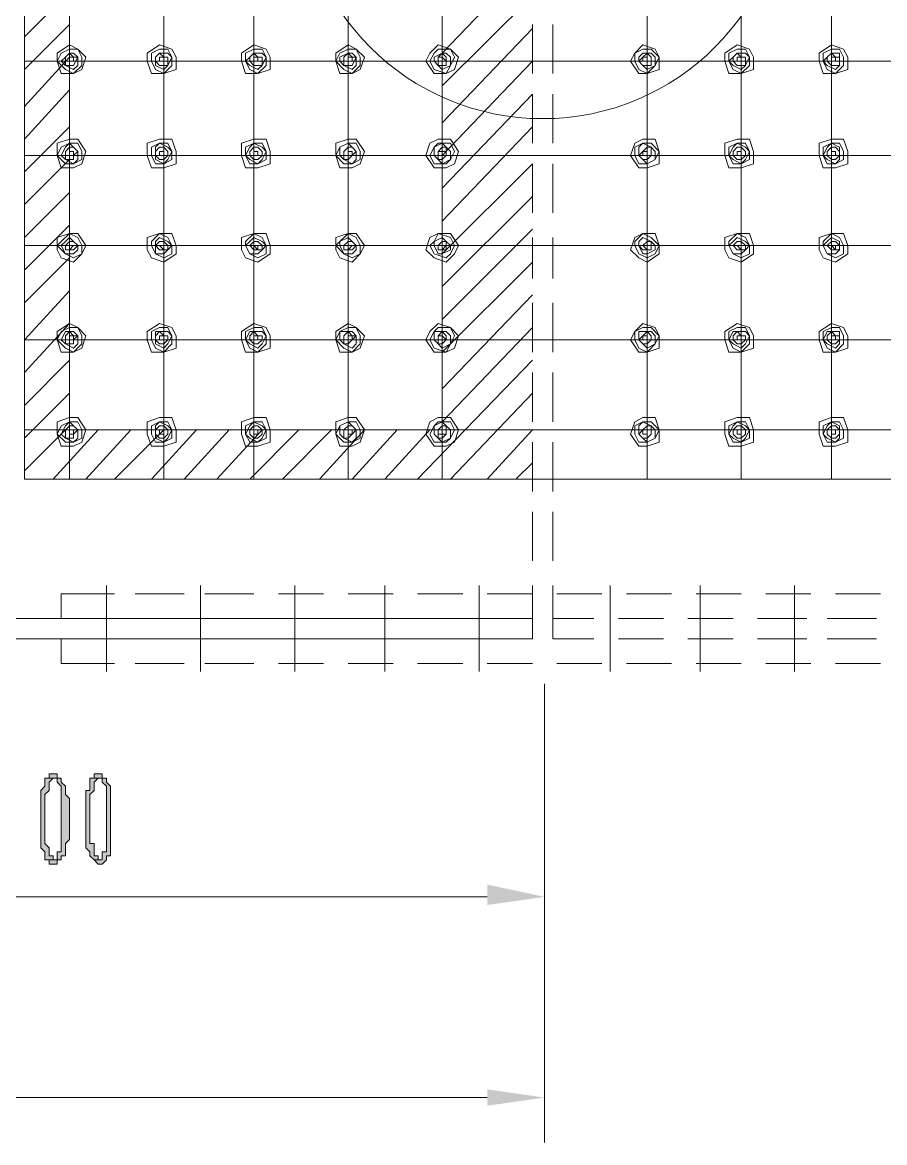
# Model space of a CAD drawing. Header units: millimetres. Extents: x 6 to 291, y 4 to 206.
# Drawn here: x 250.72 to 259.63, y 28.28 to 39.86 of the extents above; entities that cross this region are included whole.
import ezdxf

# ---------------------------------------------------------------- set-up
doc = ezdxf.new("R2010")
doc.units = ezdxf.units.MM
doc.layers.add('C00-00-00', color=7, linetype='Continuous')

msp = doc.modelspace()

# ---------------------------------------------------------------- hatches: boundary and pattern name
at = {"layer": 'C00-00-00'}
h = msp.add_hatch(color=256, dxfattribs=at)
h.dxf.hatch_style = 2
h.paths.add_polyline_path([(251.036663, 32.088674), (250.99433, 32.088674), (250.99433, 32.046341), (251.036663, 32.046341), (251.078997, 32.046341), (251.078997, 32.004008), (251.12133, 31.961674), (251.12133, 31.877008), (251.12133, 31.623008), (251.12133, 31.369008), (251.12133, 31.284341), (251.078997, 31.284341), (251.078997, 31.242008), (251.078997, 31.199674), (251.036663, 31.199674), (250.951997, 31.199674), (250.99433, 31.199674), (250.99433, 31.157341), (251.078997, 31.157341), (251.078997, 31.199674), (251.12133, 31.199674), (251.12133, 31.242008), (251.163663, 31.242008), (251.163663, 31.284341), (251.163663, 31.326674), (251.163663, 31.369008), (251.205997, 31.411341), (251.205997, 31.834674), (251.163663, 31.877008), (251.163663, 31.919341), (251.163663, 31.961674), (251.12133, 32.004008), (251.12133, 32.046341), (251.078997, 32.046341), (251.078997, 32.088674)])
h = msp.add_hatch(color=256, dxfattribs=at)
h.dxf.hatch_style = 2
h.paths.add_polyline_path([(251.502333, 32.088674), (251.459999, 32.088674), (251.459999, 32.046341), (251.502333, 32.046341), (251.544666, 32.046341), (251.544666, 32.004008), (251.586999, 31.961674), (251.586999, 31.919341), (251.586999, 31.877008), (251.586999, 31.623008), (251.586999, 31.369008), (251.586999, 31.284341), (251.544666, 31.284341), (251.544666, 31.242008), (251.544666, 31.199674), (251.502333, 31.199674), (251.459999, 31.199674), (251.502333, 31.157341), (251.544666, 31.157341), (251.586999, 31.199674), (251.586999, 31.242008), (251.629333, 31.242008), (251.629333, 31.284341), (251.629333, 31.326674), (251.629333, 31.369008), (251.629333, 31.411341), (251.629333, 31.834674), (251.629333, 31.877008), (251.629333, 31.919341), (251.629333, 31.961674), (251.586999, 32.004008), (251.586999, 32.046341), (251.544666, 32.046341), (251.544666, 32.088674)])
h = msp.add_hatch(color=256, dxfattribs=at)
h.dxf.hatch_style = 2
h.paths.add_polyline_path([(250.994337, 32.046332), (250.952004, 32.046332), (250.952004, 32.003999), (250.952004, 31.961665), (250.909671, 31.919332), (250.909671, 31.876999), (250.909671, 31.834665), (250.909671, 31.411332), (250.909671, 31.368999), (250.909671, 31.326665), (250.952004, 31.284332), (250.952004, 31.241999), (250.952004, 31.199665), (251.036671, 31.199665), (251.036671, 31.241999), (250.994337, 31.241999), (250.994337, 31.284332), (250.994337, 31.326665), (250.952004, 31.368999), (250.952004, 31.876999), (250.994337, 31.919332), (250.994337, 31.961665), (250.994337, 32.003999), (251.036671, 32.046332)])
h = msp.add_hatch(color=256, dxfattribs=at)
h.dxf.hatch_style = 2
h.paths.add_polyline_path([(251.460006, 32.046332), (251.417673, 32.046332), (251.417673, 32.003999), (251.417673, 31.961665), (251.417673, 31.919332), (251.37534, 31.919332), (251.37534, 31.834665), (251.37534, 31.411332), (251.37534, 31.368999), (251.37534, 31.326665), (251.417673, 31.284332), (251.417673, 31.241999), (251.460006, 31.199665), (251.50234, 31.199665), (251.50234, 31.241999), (251.460006, 31.241999), (251.460006, 31.284332), (251.460006, 31.368999), (251.417673, 31.368999), (251.417673, 31.876999), (251.460006, 31.919332), (251.460006, 31.961665), (251.460006, 32.003999), (251.50234, 32.046332)])
h = msp.add_hatch(color=256, dxfattribs=at)
h.dxf.hatch_style = 2
h.paths.add_polyline_path([(255.524003, 30.945672), (255.524003, 30.734009), (256.116667, 30.818661)])
h = msp.add_hatch(color=256, dxfattribs=at)
h.dxf.hatch_style = 2
h.paths.add_polyline_path([(255.524003, 28.829006), (255.524003, 28.659669), (256.116667, 28.744337)])

# ---------------------------------------------------------------- linework, layer by layer
at = {"layer": 'C00-00-00', "lineweight": 5}
for points in [[(250.740331, 35.136663), (250.740331, 47.625)], [(255.058333, 39.539334), (255.989672, 40.512999)], [(250.740331, 39.708671), (251.206001, 40.17434)], [(255.058333, 39.200675), (255.989672, 40.131998)], [(250.740331, 39.369997), (251.206001, 39.835666)], [(255.989672, 39.32767), (255.989672, 39.835666)], [(256.201335, 39.32767), (256.201335, 39.835666)], [(251.206001, 39.750997), (251.206001, 39.200675)], [(252.179665, 39.750997), (252.179665, 39.200675)], [(253.111004, 39.750997), (253.111004, 39.200675)], [(254.084669, 39.750997), (254.084669, 39.200675)], [(255.058333, 38.819675), (255.989672, 39.79334)], [(255.058333, 39.750997), (255.058333, 39.200675)], [(257.175, 39.750997), (257.175, 39.200675)], [(258.148665, 39.750997), (258.148665, 39.200675)], [(259.080003, 39.750997), (259.080003, 39.200675)], [(250.740331, 38.988996), (251.206001, 39.497008)], [(250.951995, 39.454665), (251.502333, 39.454665)], [(251.883333, 39.454665), (252.433671, 39.454665)], [(252.856998, 39.454665), (253.407336, 39.454665)], [(253.830663, 39.454665), (254.381001, 39.454665)], [(254.762001, 39.454665), (255.354665, 39.454665)], [(255.058333, 38.481001), (255.989672, 39.454665)], [(256.878668, 39.454665), (257.429006, 39.454665)], [(257.852333, 39.454665), (258.402671, 39.454665)], [(258.825997, 39.454665), (259.376335, 39.454665)], [(250.740331, 38.650338), (251.206001, 39.158333)], [(255.058333, 38.142342), (255.989672, 39.116007)], [(255.989672, 38.607995), (255.989672, 39.116007)], [(256.201335, 38.607995), (256.201335, 39.116007)], [(250.740331, 38.311663), (251.206001, 38.777333)], [(251.206001, 38.777333), (251.206001, 38.226995)], [(252.179665, 38.777333), (252.179665, 38.226995)], [(253.111004, 38.777333), (253.111004, 38.226995)], [(254.084669, 38.777333), (254.084669, 38.226995)], [(255.058333, 38.777333), (255.058333, 38.226995)], [(255.058333, 37.803668), (255.989672, 38.777333)], [(257.175, 38.777333), (257.175, 38.226995)], [(258.148665, 38.777333), (258.148665, 38.226995)], [(259.080003, 38.777333), (259.080003, 38.226995)], [(250.951995, 38.481001), (251.502333, 38.481001)], [(251.883333, 38.481001), (252.433671, 38.481001)], [(252.856998, 38.481001), (253.407336, 38.481001)], [(253.830663, 38.481001), (254.381001, 38.481001)], [(254.762001, 38.481001), (255.354665, 38.481001)], [(256.878668, 38.481001), (257.429006, 38.481001)], [(257.852333, 38.481001), (258.402671, 38.481001)], [(258.825997, 38.481001), (259.376335, 38.481001)], [(250.740331, 37.973005), (251.206001, 38.438674)], [(255.058333, 37.46501), (255.989672, 38.396332)], [(255.989672, 37.888336), (255.989672, 38.396332)], [(256.201335, 37.888336), (256.201335, 38.396332)], [(250.740331, 37.634331), (251.206001, 38.1)], [(255.058333, 37.126335), (255.989672, 38.057674)], [(250.740331, 37.295672), (251.206001, 37.761342)], [(251.206001, 37.803668), (251.206001, 37.295672)], [(252.179665, 37.803668), (252.179665, 37.295672)], [(253.111004, 37.803668), (253.111004, 37.295672)], [(254.084669, 37.803668), (254.084669, 37.295672)], [(255.058333, 37.803668), (255.058333, 37.295672)], [(257.175, 37.803668), (257.175, 37.295672)], [(258.148665, 37.803668), (258.148665, 37.295672)], [(259.080003, 37.803668), (259.080003, 37.295672)], [(255.058333, 36.787677), (255.989672, 37.718999)], [(255.989672, 37.211004), (255.989672, 37.634331)], [(256.201335, 37.211004), (256.201335, 37.634331)], [(250.951995, 37.549662), (251.502333, 37.549662)], [(251.883333, 37.549662), (252.433671, 37.549662)], [(252.856998, 37.549662), (253.407336, 37.549662)], [(253.830663, 37.549662), (254.381001, 37.549662)], [(254.762001, 37.549662), (255.354665, 37.549662)], [(256.878668, 37.549662), (257.429006, 37.549662)], [(257.852333, 37.549662), (258.402671, 37.549662)], [(258.825997, 37.549662), (259.376335, 37.549662)], [(250.740331, 36.956998), (251.206001, 37.422667)], [(255.058333, 36.449002), (255.989672, 37.380341)], [(250.740331, 36.575997), (251.206001, 37.084009)], [(255.058333, 36.068002), (255.989672, 37.041666)], [(255.989672, 36.449002), (255.989672, 36.956998)], [(256.201335, 36.449002), (256.201335, 36.956998)], [(251.206001, 36.872329), (251.206001, 36.322008)], [(252.179665, 36.872329), (252.179665, 36.322008)], [(253.111004, 36.872329), (253.111004, 36.322008)], [(254.084669, 36.872329), (254.084669, 36.322008)], [(255.058333, 36.872329), (255.058333, 36.322008)], [(257.175, 36.872329), (257.175, 36.322008)], [(258.148665, 36.872329), (258.148665, 36.322008)], [(259.080003, 36.872329), (259.080003, 36.322008)], [(250.740331, 36.237339), (251.206001, 36.745334)], [(255.058333, 35.729343), (255.989672, 36.703008)], [(250.951995, 36.575997), (251.502333, 36.575997)], [(251.883333, 36.575997), (252.433671, 36.575997)], [(252.856998, 36.575997), (253.407336, 36.575997)], [(253.830663, 36.575997), (254.381001, 36.575997)], [(254.762001, 36.575997), (255.354665, 36.575997)], [(256.878668, 36.575997), (257.429006, 36.575997)], [(257.852333, 36.575997), (258.402671, 36.575997)], [(258.825997, 36.575997), (259.376335, 36.575997)], [(250.740331, 35.898665), (251.206001, 36.364334)], [(254.804328, 35.136663), (255.989672, 36.364334)], [(255.989672, 35.729343), (255.989672, 36.237339)], [(256.201335, 35.729343), (256.201335, 36.237339)], [(250.740331, 35.560006), (251.206001, 36.025675)], [(255.143002, 35.136663), (255.989672, 36.025675)], [(251.206001, 35.898665), (251.206001, 35.348343)], [(252.179665, 35.898665), (252.179665, 35.348343)], [(253.111004, 35.898665), (253.111004, 35.348343)], [(254.084669, 35.898665), (254.084669, 35.348343)], [(255.058333, 35.898665), (255.058333, 35.348343)], [(257.175, 35.898665), (257.175, 35.348343)], [(258.148665, 35.898665), (258.148665, 35.348343)], [(259.080003, 35.898665), (259.080003, 35.348343)], [(250.740331, 35.221332), (251.206001, 35.687001)], [(250.951995, 35.644675), (251.502333, 35.644675)], [(251.036663, 35.136663), (251.502333, 35.644675)], [(251.375338, 35.136663), (251.841007, 35.644675)], [(251.67167, 35.136663), (252.179665, 35.644675)], [(251.883333, 35.644675), (252.433671, 35.644675)], [(252.052671, 35.136663), (252.51834, 35.644675)], [(252.391329, 35.136663), (252.856998, 35.644675)], [(252.730003, 35.136663), (253.195672, 35.644675)], [(252.856998, 35.644675), (253.407336, 35.644675)], [(253.068661, 35.136663), (253.576673, 35.644675)], [(253.407336, 35.136663), (253.915331, 35.644675)], [(253.788337, 35.136663), (254.254006, 35.644675)], [(253.830663, 35.644675), (254.381001, 35.644675)], [(254.126995, 35.136663), (254.592664, 35.644675)], [(254.465669, 35.136663), (254.931339, 35.644675)], [(254.762001, 35.644675), (255.354665, 35.644675)], [(255.524003, 35.136663), (255.989672, 35.644675)], [(256.878668, 35.644675), (257.429006, 35.644675)], [(257.852333, 35.644675), (258.402671, 35.644675)], [(258.825997, 35.644675), (259.376335, 35.644675)], [(255.989672, 35.009669), (255.989672, 35.517664)], [(256.201335, 35.009669), (256.201335, 35.517664)], [(255.820335, 35.136663), (255.989672, 35.306001)], [(250.740331, 35.136663), (261.493002, 35.136663)], [(255.989672, 34.29001), (255.989672, 34.798005)], [(256.201335, 34.29001), (256.201335, 34.798005)], [(251.121332, 33.951335), (251.67167, 33.951335)], [(251.121332, 33.697329), (251.121332, 33.951335)], [(251.587001, 33.147008), (251.587001, 34.036004)], [(251.883333, 33.951335), (252.391329, 33.951335)], [(252.560666, 33.147008), (252.560666, 34.036004)], [(252.602992, 33.951335), (253.111004, 33.951335)], [(253.364994, 33.951335), (253.830663, 33.951335)], [(253.534331, 33.147008), (253.534331, 34.036004)], [(254.084669, 33.951335), (254.550338, 33.951335)], [(254.465669, 33.147008), (254.465669, 34.036004)], [(254.804328, 33.951335), (255.269997, 33.951335)], [(255.439334, 33.147008), (255.439334, 34.036004)], [(255.524003, 33.951335), (255.989672, 33.951335)], [(255.989672, 33.485666), (255.989672, 34.036004)], [(256.201335, 33.485666), (256.201335, 34.036004)], [(256.243661, 33.951335), (256.709331, 33.951335)], [(256.793999, 33.147008), (256.793999, 34.036004)], [(256.963337, 33.951335), (257.429006, 33.951335)], [(257.682996, 33.951335), (258.148665, 33.951335)], [(257.725338, 33.147008), (257.725338, 34.036004)], [(258.402671, 33.951335), (258.86834, 33.951335)], [(258.699003, 33.147008), (258.699003, 34.036004)], [(259.122329, 33.951335), (259.587999, 33.951335)], [(111.97167, 33.697329), (255.989672, 33.697329)], [(256.201335, 33.697329), (256.624662, 33.697329)], [(256.878668, 33.697329), (257.344337, 33.697329)], [(257.598327, 33.697329), (258.063996, 33.697329)], [(258.318002, 33.697329), (258.825997, 33.697329)], [(259.037661, 33.697329), (259.545672, 33.697329)], [(111.97167, 33.485666), (255.989672, 33.485666)], [(251.121332, 33.231676), (251.121332, 33.485666)], [(256.201335, 33.485666), (256.624662, 33.485666)], [(256.878668, 33.485666), (257.344337, 33.485666)], [(257.598327, 33.485666), (258.063996, 33.485666)], [(258.318002, 33.485666), (258.825997, 33.485666)], [(259.037661, 33.485666), (259.545672, 33.485666)], [(251.67167, 33.231676), (251.121332, 33.231676)], [(252.391329, 33.231676), (251.883333, 33.231676)], [(253.111004, 33.231676), (252.602992, 33.231676)], [(253.830663, 33.231676), (253.364994, 33.231676)], [(254.550338, 33.231676), (254.084669, 33.231676)], [(255.269997, 33.231676), (254.804328, 33.231676)], [(255.989672, 33.231676), (255.524003, 33.231676)], [(256.709331, 33.231676), (256.243661, 33.231676)], [(257.429006, 33.231676), (256.963337, 33.231676)], [(258.148665, 33.231676), (257.682996, 33.231676)], [(258.86834, 33.231676), (258.402671, 33.231676)], [(259.587999, 33.231676), (259.122329, 33.231676)], [(256.116667, 33.019997), (256.116667, 30.353008)], [(246.125997, 30.818661), (255.524003, 30.818661)], [(256.116667, 30.353008), (256.116667, 28.278668)], [(255.524003, 28.744337), (112.564334, 28.744337)]]:
    msp.add_lwpolyline(points, dxfattribs=at)
at = {"layer": 'C00-00-00', "lineweight": 15}
for points in [[(251.206001, 35.136663), (251.206001, 47.625)], [(252.179665, 35.136663), (252.179665, 47.625)], [(253.111004, 35.136663), (253.111004, 47.625)], [(254.084669, 35.136663), (254.084669, 47.625)], [(255.058333, 35.136663), (255.058333, 47.625)], [(257.175, 35.136663), (257.175, 47.625)], [(258.148665, 35.136663), (258.148665, 47.625)], [(259.080003, 35.136663), (259.080003, 47.625)], [(250.740331, 39.454665), (261.493002, 39.454665)], [(251.67167, 39.454665), (255.989672, 39.454665)], [(250.740331, 38.481001), (261.493002, 38.481001)], [(251.67167, 38.481001), (255.989672, 38.481001)], [(250.740331, 37.549662), (261.493002, 37.549662)], [(251.67167, 37.549662), (255.989672, 37.549662)], [(250.740331, 36.575997), (261.493002, 36.575997)], [(251.67167, 36.575997), (255.989672, 36.575997)], [(250.740331, 35.644675), (261.493002, 35.644675)], [(251.67167, 35.644675), (255.989672, 35.644675)]]:
    msp.add_lwpolyline(points, dxfattribs=at)
at = {"layer": 'C00-00-00', "lineweight": 5}
for points in [[(251.332996, 39.369997), (251.248329, 39.327663), (251.121329, 39.327663), (251.078996, 39.454663), (251.078996, 39.53933), (251.205996, 39.623997), (251.290662, 39.581663), (251.375329, 39.496997)], [(252.30666, 39.369997), (252.17966, 39.327663), (252.05266, 39.327663), (252.010327, 39.454663), (252.010327, 39.53933), (252.137327, 39.623997), (252.264327, 39.581663), (252.30666, 39.496997)], [(253.280341, 39.369997), (253.153341, 39.327663), (253.026341, 39.327663), (252.984008, 39.454663), (252.984008, 39.53933), (253.111008, 39.623997), (253.238008, 39.581663), (253.280341, 39.496997)], [(254.211663, 39.369997), (254.126997, 39.327663), (253.999997, 39.327663), (253.957663, 39.454663), (253.957663, 39.53933), (254.084663, 39.623997), (254.16933, 39.581663), (254.253997, 39.496997)], [(255.185328, 39.369997), (255.100661, 39.327663), (254.973661, 39.327663), (254.888995, 39.454663), (254.931328, 39.53933), (255.015995, 39.623997), (255.142995, 39.581663), (255.227661, 39.496997)], [(257.301995, 39.369997), (257.174995, 39.327663), (257.090328, 39.327663), (257.005661, 39.454663), (257.047995, 39.53933), (257.132661, 39.623997), (257.259661, 39.581663), (257.301995, 39.496997)], [(258.27566, 39.369997), (258.14866, 39.327663), (258.02166, 39.327663), (257.979326, 39.454663), (257.979326, 39.53933), (258.106326, 39.623997), (258.233326, 39.581663), (258.27566, 39.496997)], [(259.24934, 39.369997), (259.12234, 39.327663), (258.99534, 39.327663), (258.953007, 39.454663), (258.953007, 39.53933), (259.080007, 39.623997), (259.207007, 39.581663), (259.24934, 39.496997)], [(251.332996, 39.412339), (251.248329, 39.327672), (251.163662, 39.370006), (251.078996, 39.454672), (251.121329, 39.539339), (251.205996, 39.581672), (251.290662, 39.581672), (251.332996, 39.497006)], [(251.290669, 39.412339), (251.248336, 39.370006), (251.163669, 39.412339), (251.121336, 39.454672), (251.163669, 39.497006), (251.206003, 39.539339), (251.248336, 39.539339), (251.290669, 39.497006)], [(251.248327, 39.412339), (251.16366, 39.412339), (251.16366, 39.454672), (251.16366, 39.497006), (251.205994, 39.539339), (251.248327, 39.497006), (251.29066, 39.497006)], [(251.248327, 39.454665), (251.205994, 39.454665), (251.205994, 39.496999), (251.248327, 39.496999)], [(252.264334, 39.412339), (252.179667, 39.327672), (252.095001, 39.370006), (252.052667, 39.454672), (252.052667, 39.539339), (252.137334, 39.581672), (252.222001, 39.581672), (252.264334, 39.497006)], [(252.222008, 39.412339), (252.179674, 39.370006), (252.095008, 39.412339), (252.095008, 39.454672), (252.095008, 39.497006), (252.137341, 39.539339), (252.222008, 39.539339), (252.264341, 39.497006)], [(252.222008, 39.412339), (252.179674, 39.412339), (252.137341, 39.412339), (252.095008, 39.454672), (252.095008, 39.497006), (252.137341, 39.539339), (252.179674, 39.497006), (252.222008, 39.497006)], [(252.179665, 39.454665), (252.137339, 39.454665), (252.137339, 39.497008), (252.179665, 39.497008)], [(253.237999, 39.412339), (253.153332, 39.327672), (253.068665, 39.370006), (253.026332, 39.454672), (253.026332, 39.539339), (253.110999, 39.581672), (253.195665, 39.581672), (253.237999, 39.497006)], [(253.195672, 39.412339), (253.153339, 39.370006), (253.068672, 39.412339), (253.026339, 39.454672), (253.068672, 39.497006), (253.111006, 39.539339), (253.195672, 39.539339), (253.238006, 39.497006)], [(253.195672, 39.412339), (253.153339, 39.412339), (253.111006, 39.412339), (253.068672, 39.454672), (253.068672, 39.497006), (253.111006, 39.539339), (253.153339, 39.497006), (253.195672, 39.497006)], [(253.15333, 39.454665), (253.110997, 39.454665), (253.110997, 39.496999), (253.15333, 39.496999)], [(254.211663, 39.412339), (254.126997, 39.327672), (254.04233, 39.370006), (253.957663, 39.454672), (253.999997, 39.539339), (254.084663, 39.581672), (254.16933, 39.581672), (254.211663, 39.497006)], [(254.169337, 39.412339), (254.127004, 39.370006), (254.042337, 39.412339), (254.000004, 39.454672), (254.000004, 39.497006), (254.084671, 39.539339), (254.127004, 39.539339), (254.169337, 39.497006)], [(254.126995, 39.412339), (254.084661, 39.412339), (254.042328, 39.412339), (254.042328, 39.454672), (254.042328, 39.497006), (254.084661, 39.539339), (254.126995, 39.497006), (254.169328, 39.497006)], [(254.126995, 39.454665), (254.084661, 39.454665), (254.084661, 39.496999), (254.126995, 39.496999)], [(255.143002, 39.412339), (255.100669, 39.327672), (254.973669, 39.370006), (254.931335, 39.454672), (254.973669, 39.539339), (255.016002, 39.581672), (255.143002, 39.581672), (255.185335, 39.497006)], [(255.143002, 39.412339), (255.058335, 39.370006), (255.016002, 39.412339), (254.973669, 39.454672), (254.973669, 39.497006), (255.058335, 39.539339), (255.100669, 39.539339), (255.143002, 39.497006)], [(255.10066, 39.412339), (255.058326, 39.412339), (255.015993, 39.412339), (255.015993, 39.454672), (255.015993, 39.497006), (255.058326, 39.539339), (255.10066, 39.497006)], [(255.10066, 39.454665), (255.058326, 39.454665), (255.015993, 39.454665), (255.015993, 39.496999), (255.058326, 39.496999)], [(257.259669, 39.412339), (257.175002, 39.327672), (257.090335, 39.370006), (257.048002, 39.454672), (257.048002, 39.539339), (257.132669, 39.581672), (257.217335, 39.581672), (257.302002, 39.497006)], [(257.217326, 39.412339), (257.174993, 39.412339), (257.13266, 39.412339), (257.090326, 39.454672), (257.13266, 39.497006), (257.174993, 39.539339), (257.217326, 39.497006)], [(257.259669, 39.412339), (257.175002, 39.370006), (257.132669, 39.412339), (257.090335, 39.454672), (257.090335, 39.497006), (257.132669, 39.539339), (257.217335, 39.539339), (257.259669, 39.497006)], [(257.175, 39.454665), (257.132667, 39.454665), (257.132667, 39.496999), (257.175, 39.496999)], [(258.233333, 39.412339), (258.148667, 39.327672), (258.064, 39.370006), (258.021667, 39.454672), (258.021667, 39.539339), (258.106333, 39.581672), (258.191, 39.581672), (258.233333, 39.497006)], [(258.191007, 39.412339), (258.148674, 39.370006), (258.064007, 39.412339), (258.021674, 39.454672), (258.064007, 39.497006), (258.10634, 39.539339), (258.191007, 39.539339), (258.23334, 39.497006)], [(258.191007, 39.412339), (258.148674, 39.412339), (258.10634, 39.412339), (258.064007, 39.454672), (258.064007, 39.497006), (258.10634, 39.539339), (258.148674, 39.497006), (258.191007, 39.497006)], [(258.148665, 39.454665), (258.106331, 39.454665), (258.106331, 39.496999), (258.148665, 39.496999)], [(259.206998, 39.412339), (259.122331, 39.327672), (259.037665, 39.370006), (258.995331, 39.454672), (258.995331, 39.539339), (259.079998, 39.581672), (259.164665, 39.581672), (259.206998, 39.497006)], [(259.164672, 39.412339), (259.122339, 39.370006), (259.037672, 39.412339), (258.995339, 39.454672), (259.037672, 39.497006), (259.080005, 39.539339), (259.164672, 39.539339), (259.164672, 39.497006)], [(259.164672, 39.412339), (259.122339, 39.412339), (259.080005, 39.412339), (259.037672, 39.454672), (259.037672, 39.497006), (259.080005, 39.539339), (259.122339, 39.497006), (259.164672, 39.497006)], [(259.122329, 39.454665), (259.079996, 39.454665), (259.079996, 39.496999), (259.122329, 39.496999)], [(251.332996, 38.396332), (251.248329, 38.353999), (251.121329, 38.353999), (251.078996, 38.480999), (251.078996, 38.607999), (251.205996, 38.650332), (251.290662, 38.650332), (251.375329, 38.523332)], [(251.332996, 38.438674), (251.248329, 38.396341), (251.163662, 38.396341), (251.078996, 38.481008), (251.121329, 38.565674), (251.205996, 38.608008), (251.290662, 38.608008), (251.332996, 38.523341)], [(251.290669, 38.438674), (251.248336, 38.396341), (251.163669, 38.438674), (251.121336, 38.481008), (251.163669, 38.565674), (251.206003, 38.608008), (251.248336, 38.565674), (251.290669, 38.523341)], [(251.248327, 38.481001), (251.248327, 38.438667), (251.16366, 38.438667), (251.16366, 38.481001), (251.16366, 38.523334), (251.205994, 38.565667), (251.248327, 38.565667), (251.29066, 38.523334)], [(252.30666, 38.396332), (252.17966, 38.353999), (252.05266, 38.353999), (252.010327, 38.480999), (252.010327, 38.607999), (252.137327, 38.650332), (252.264327, 38.650332), (252.30666, 38.523332)], [(252.264334, 38.438674), (252.179667, 38.396341), (252.095001, 38.396341), (252.052667, 38.481008), (252.052667, 38.565674), (252.137334, 38.608008), (252.222001, 38.608008), (252.264334, 38.523341)], [(252.222008, 38.438674), (252.179674, 38.396341), (252.095008, 38.438674), (252.095008, 38.481008), (252.095008, 38.565674), (252.137341, 38.608008), (252.222008, 38.565674), (252.264341, 38.523341)], [(252.222008, 38.481001), (252.179674, 38.438667), (252.137341, 38.438667), (252.095008, 38.481001), (252.095008, 38.523334), (252.137341, 38.565667), (252.179674, 38.565667), (252.222008, 38.523334)], [(253.280341, 38.396332), (253.153341, 38.353999), (253.026341, 38.353999), (252.984008, 38.480999), (252.984008, 38.607999), (253.111008, 38.650332), (253.238008, 38.650332), (253.280341, 38.523332)], [(253.237999, 38.438674), (253.153332, 38.396341), (253.068665, 38.396341), (253.026332, 38.481008), (253.026332, 38.565674), (253.110999, 38.608008), (253.195665, 38.608008), (253.237999, 38.523341)], [(253.195672, 38.438674), (253.153339, 38.396341), (253.068672, 38.438674), (253.026339, 38.481008), (253.068672, 38.565674), (253.111006, 38.608008), (253.195672, 38.565674), (253.238006, 38.523341)], [(253.195672, 38.481001), (253.153339, 38.438667), (253.111006, 38.438667), (253.068672, 38.481001), (253.068672, 38.523334), (253.111006, 38.565667), (253.153339, 38.565667), (253.195672, 38.523334)], [(254.211663, 38.396332), (254.126997, 38.353999), (253.999997, 38.353999), (253.957663, 38.480999), (253.957663, 38.607999), (254.084663, 38.650332), (254.16933, 38.650332), (254.253997, 38.523332)], [(254.211663, 38.438674), (254.126997, 38.396341), (254.04233, 38.396341), (253.957663, 38.481008), (253.999997, 38.565674), (254.084663, 38.608008), (254.16933, 38.608008), (254.211663, 38.523341)], [(254.169337, 38.438674), (254.127004, 38.396341), (254.042337, 38.438674), (254.000004, 38.481008), (254.000004, 38.565674), (254.084671, 38.608008), (254.127004, 38.565674), (254.169337, 38.523341)], [(254.126995, 38.481001), (254.084661, 38.438667), (254.042328, 38.438667), (254.042328, 38.481001), (254.042328, 38.523334), (254.084661, 38.565667), (254.126995, 38.565667), (254.169328, 38.523334)], [(255.185328, 38.396332), (255.100661, 38.353999), (254.973661, 38.353999), (254.888995, 38.480999), (254.931328, 38.607999), (255.015995, 38.650332), (255.142995, 38.650332), (255.227661, 38.523332)], [(255.143002, 38.438674), (255.100669, 38.396341), (254.973669, 38.396341), (254.931335, 38.481008), (254.973669, 38.565674), (255.016002, 38.608008), (255.143002, 38.608008), (255.185335, 38.523341)], [(255.143002, 38.438674), (255.058335, 38.396341), (255.016002, 38.438674), (254.973669, 38.481008), (254.973669, 38.565674), (255.058335, 38.608008), (255.100669, 38.565674), (255.143002, 38.523341)], [(255.10066, 38.481001), (255.058326, 38.438667), (255.015993, 38.438667), (255.015993, 38.481001), (255.015993, 38.523334), (255.058326, 38.565667), (255.10066, 38.565667), (255.10066, 38.523334)], [(257.301995, 38.396332), (257.174995, 38.353999), (257.090328, 38.353999), (257.005661, 38.480999), (257.047995, 38.607999), (257.132661, 38.650332), (257.259661, 38.650332), (257.301995, 38.523332)], [(257.259669, 38.438674), (257.175002, 38.396341), (257.090335, 38.396341), (257.048002, 38.481008), (257.048002, 38.565674), (257.132669, 38.608008), (257.217335, 38.608008), (257.302002, 38.523341)], [(257.217326, 38.481001), (257.174993, 38.438667), (257.13266, 38.438667), (257.090326, 38.481001), (257.13266, 38.523334), (257.174993, 38.565667), (257.217326, 38.565667), (257.217326, 38.523334)], [(257.259669, 38.438674), (257.175002, 38.396341), (257.132669, 38.438674), (257.090335, 38.481008), (257.090335, 38.565674), (257.132669, 38.608008), (257.217335, 38.565674), (257.259669, 38.523341)], [(258.27566, 38.396332), (258.14866, 38.353999), (258.02166, 38.353999), (257.979326, 38.480999), (257.979326, 38.607999), (258.106326, 38.650332), (258.233326, 38.650332), (258.27566, 38.523332)], [(258.233333, 38.438674), (258.148667, 38.396341), (258.064, 38.396341), (258.021667, 38.481008), (258.021667, 38.565674), (258.106333, 38.608008), (258.191, 38.608008), (258.233333, 38.523341)], [(258.191007, 38.438674), (258.148674, 38.396341), (258.064007, 38.438674), (258.021674, 38.481008), (258.064007, 38.565674), (258.10634, 38.608008), (258.191007, 38.565674), (258.23334, 38.523341)], [(258.191007, 38.481001), (258.148674, 38.438667), (258.10634, 38.438667), (258.064007, 38.481001), (258.064007, 38.523334), (258.10634, 38.565667), (258.148674, 38.565667), (258.191007, 38.523334)], [(259.24934, 38.396332), (259.12234, 38.353999), (258.99534, 38.353999), (258.953007, 38.480999), (258.953007, 38.607999), (259.080007, 38.650332), (259.207007, 38.650332), (259.24934, 38.523332)], [(259.206998, 38.438674), (259.122331, 38.396341), (259.037665, 38.396341), (258.995331, 38.481008), (258.995331, 38.565674), (259.079998, 38.608008), (259.164665, 38.608008), (259.206998, 38.523341)], [(259.164672, 38.438674), (259.122339, 38.396341), (259.037672, 38.438674), (258.995339, 38.481008), (259.037672, 38.565674), (259.080005, 38.608008), (259.164672, 38.565674), (259.164672, 38.523341)], [(259.164672, 38.481001), (259.122339, 38.438667), (259.080005, 38.438667), (259.037672, 38.481001), (259.037672, 38.523334), (259.080005, 38.565667), (259.122339, 38.565667), (259.164672, 38.523334)], [(251.248327, 38.481001), (251.205994, 38.481001), (251.205994, 38.523334), (251.248327, 38.523334)], [(252.179665, 38.481001), (252.137332, 38.481001), (252.137332, 38.523334), (252.179665, 38.523334)], [(253.15333, 38.481001), (253.110997, 38.481001), (253.110997, 38.523334), (253.15333, 38.523334)], [(254.126995, 38.481001), (254.084661, 38.481001), (254.084661, 38.523334), (254.126995, 38.523334)], [(255.10066, 38.481001), (255.058326, 38.481001), (255.015993, 38.481001), (255.015993, 38.523334), (255.058326, 38.523334), (255.10066, 38.523334)], [(257.175, 38.481001), (257.132667, 38.481001), (257.132667, 38.523334), (257.175, 38.523334)], [(258.148665, 38.481001), (258.106331, 38.481001), (258.106331, 38.523334), (258.148665, 38.523334)], [(259.122329, 38.481001), (259.079996, 38.481001), (259.079996, 38.523334), (259.122329, 38.523334)], [(251.332996, 37.46501), (251.248329, 37.422676), (251.163662, 37.46501), (251.078996, 37.549676), (251.121329, 37.59201), (251.205996, 37.676676), (251.290662, 37.634343), (251.332996, 37.549676)], [(251.332996, 37.46501), (251.248329, 37.380343), (251.121329, 37.422676), (251.078996, 37.507343), (251.078996, 37.634343), (251.205996, 37.676676), (251.290662, 37.676676), (251.375329, 37.549676)], [(251.290669, 37.507336), (251.248336, 37.465002), (251.163669, 37.465002), (251.121336, 37.549669), (251.163669, 37.592002), (251.206003, 37.634336), (251.248336, 37.592002), (251.290669, 37.549669)], [(252.30666, 37.46501), (252.17966, 37.380343), (252.05266, 37.422676), (252.010327, 37.507343), (252.010327, 37.634343), (252.137327, 37.676676), (252.264327, 37.676676), (252.30666, 37.549676)], [(252.264334, 37.46501), (252.179667, 37.422676), (252.095001, 37.46501), (252.052667, 37.549676), (252.052667, 37.59201), (252.137334, 37.676676), (252.222001, 37.634343), (252.264334, 37.549676)], [(252.222008, 37.507336), (252.179674, 37.465002), (252.095008, 37.465002), (252.095008, 37.549669), (252.095008, 37.592002), (252.137341, 37.634336), (252.222008, 37.592002), (252.264341, 37.549669)], [(253.280341, 37.46501), (253.153341, 37.380343), (253.026341, 37.422676), (252.984008, 37.507343), (252.984008, 37.634343), (253.111008, 37.676676), (253.238008, 37.676676), (253.280341, 37.549676)], [(253.237999, 37.46501), (253.153332, 37.422676), (253.068665, 37.46501), (253.026332, 37.549676), (253.026332, 37.59201), (253.110999, 37.676676), (253.195665, 37.634343), (253.237999, 37.549676)], [(253.195672, 37.507336), (253.153339, 37.465002), (253.068672, 37.465002), (253.026339, 37.549669), (253.068672, 37.592002), (253.111006, 37.634336), (253.195672, 37.592002), (253.238006, 37.549669)], [(254.211663, 37.46501), (254.126997, 37.422676), (254.04233, 37.46501), (253.957663, 37.549676), (253.999997, 37.59201), (254.084663, 37.676676), (254.16933, 37.634343), (254.211663, 37.549676)], [(254.211663, 37.46501), (254.126997, 37.380343), (253.999997, 37.422676), (253.957663, 37.507343), (253.957663, 37.634343), (254.084663, 37.676676), (254.16933, 37.676676), (254.253997, 37.549676)], [(254.169337, 37.507336), (254.127004, 37.465002), (254.042337, 37.465002), (254.000004, 37.549669), (254.000004, 37.592002), (254.084671, 37.634336), (254.127004, 37.592002), (254.169337, 37.549669)], [(255.185328, 37.46501), (255.100661, 37.380343), (254.973661, 37.422676), (254.888995, 37.507343), (254.931328, 37.634343), (255.015995, 37.676676), (255.142995, 37.676676), (255.227661, 37.549676)], [(255.143002, 37.46501), (255.100669, 37.422676), (254.973669, 37.46501), (254.931335, 37.549676), (254.973669, 37.59201), (255.016002, 37.676676), (255.143002, 37.634343), (255.185335, 37.549676)], [(255.143002, 37.507336), (255.058335, 37.465002), (255.016002, 37.465002), (254.973669, 37.549669), (254.973669, 37.592002), (255.058335, 37.634336), (255.100669, 37.592002), (255.143002, 37.549669)], [(257.301995, 37.46501), (257.174995, 37.380343), (257.090328, 37.422676), (257.005661, 37.507343), (257.047995, 37.634343), (257.132661, 37.676676), (257.259661, 37.676676), (257.301995, 37.549676)], [(257.259669, 37.46501), (257.175002, 37.422676), (257.090335, 37.46501), (257.048002, 37.549676), (257.048002, 37.59201), (257.132669, 37.676676), (257.217335, 37.634343), (257.302002, 37.549676)], [(257.259669, 37.507336), (257.175002, 37.465002), (257.132669, 37.465002), (257.090335, 37.549669), (257.090335, 37.592002), (257.132669, 37.634336), (257.217335, 37.592002), (257.259669, 37.549669)], [(258.27566, 37.46501), (258.14866, 37.380343), (258.02166, 37.422676), (257.979326, 37.507343), (257.979326, 37.634343), (258.106326, 37.676676), (258.233326, 37.676676), (258.27566, 37.549676)], [(258.233333, 37.46501), (258.148667, 37.422676), (258.064, 37.46501), (258.021667, 37.549676), (258.021667, 37.59201), (258.106333, 37.676676), (258.191, 37.634343), (258.233333, 37.549676)], [(258.191007, 37.507336), (258.148674, 37.465002), (258.064007, 37.465002), (258.021674, 37.549669), (258.064007, 37.592002), (258.10634, 37.634336), (258.191007, 37.592002), (258.23334, 37.549669)], [(259.24934, 37.46501), (259.12234, 37.380343), (258.99534, 37.422676), (258.953007, 37.507343), (258.953007, 37.634343), (259.080007, 37.676676), (259.207007, 37.676676), (259.24934, 37.549676)], [(259.206998, 37.46501), (259.122331, 37.422676), (259.037665, 37.46501), (258.995331, 37.549676), (258.995331, 37.59201), (259.079998, 37.676676), (259.164665, 37.634343), (259.206998, 37.549676)], [(259.164672, 37.507336), (259.122339, 37.465002), (259.037672, 37.465002), (258.995339, 37.549669), (259.037672, 37.592002), (259.080005, 37.634336), (259.164672, 37.592002), (259.164672, 37.549669)], [(251.248327, 37.507336), (251.16366, 37.507336), (251.16366, 37.549669), (251.205994, 37.592002), (251.248327, 37.592002), (251.29066, 37.549669)], [(251.248327, 37.549662), (251.205994, 37.507329), (251.205994, 37.549662)], [(252.222008, 37.507336), (252.179674, 37.507336), (252.137341, 37.507336), (252.095008, 37.549669), (252.137341, 37.592002), (252.179674, 37.592002), (252.222008, 37.549669)], [(252.179665, 37.549662), (252.179665, 37.507329), (252.137332, 37.549662)], [(253.195672, 37.507336), (253.153339, 37.507336), (253.111006, 37.507336), (253.068672, 37.549669), (253.111006, 37.592002), (253.153339, 37.592002), (253.195672, 37.549669)], [(253.15333, 37.549662), (253.15333, 37.507329), (253.110997, 37.549662)], [(254.126995, 37.507336), (254.084661, 37.507336), (254.042328, 37.507336), (254.042328, 37.549669), (254.084661, 37.592002), (254.126995, 37.592002), (254.169328, 37.549669)], [(254.126995, 37.549662), (254.084661, 37.507329), (254.084661, 37.549662)], [(255.10066, 37.507336), (255.058326, 37.507336), (255.015993, 37.507336), (255.015993, 37.549669), (255.058326, 37.592002), (255.10066, 37.592002), (255.10066, 37.549669)], [(255.10066, 37.549662), (255.058326, 37.507329), (255.058326, 37.549662), (255.015993, 37.549662), (255.058326, 37.549662)], [(257.217326, 37.507336), (257.174993, 37.507336), (257.13266, 37.507336), (257.090326, 37.549669), (257.13266, 37.549669), (257.174993, 37.592002), (257.217326, 37.592002), (257.217326, 37.549669)], [(257.175, 37.549662), (257.175, 37.507329), (257.132667, 37.549662)], [(258.191007, 37.507336), (258.148674, 37.507336), (258.10634, 37.507336), (258.064007, 37.549669), (258.10634, 37.592002), (258.148674, 37.592002), (258.191007, 37.549669)], [(258.148665, 37.549662), (258.148665, 37.507329), (258.106331, 37.549662)], [(259.164672, 37.507336), (259.122339, 37.507336), (259.080005, 37.507336), (259.037672, 37.549669), (259.080005, 37.592002), (259.122339, 37.592002), (259.164672, 37.549669)], [(259.122329, 37.549662), (259.122329, 37.507329), (259.079996, 37.549662)], [(251.332996, 36.491329), (251.248329, 36.448995), (251.121329, 36.448995), (251.078996, 36.575995), (251.078996, 36.660662), (251.205996, 36.745329), (251.290662, 36.702995), (251.375329, 36.618329)], [(251.332996, 36.533671), (251.248329, 36.449004), (251.163662, 36.491338), (251.078996, 36.576004), (251.121329, 36.660671), (251.205996, 36.703004), (251.290662, 36.703004), (251.332996, 36.618338)], [(252.30666, 36.491329), (252.17966, 36.448995), (252.05266, 36.448995), (252.010327, 36.575995), (252.010327, 36.660662), (252.137327, 36.745329), (252.264327, 36.702995), (252.30666, 36.618329)], [(252.264334, 36.533671), (252.179667, 36.449004), (252.095001, 36.491338), (252.052667, 36.576004), (252.052667, 36.660671), (252.137334, 36.703004), (252.222001, 36.703004), (252.264334, 36.618338)], [(253.280341, 36.491329), (253.153341, 36.448995), (253.026341, 36.448995), (252.984008, 36.575995), (252.984008, 36.660662), (253.111008, 36.745329), (253.238008, 36.702995), (253.280341, 36.618329)], [(253.237999, 36.533671), (253.153332, 36.449004), (253.068665, 36.491338), (253.026332, 36.576004), (253.026332, 36.660671), (253.110999, 36.703004), (253.195665, 36.703004), (253.237999, 36.618338)], [(254.211663, 36.491329), (254.126997, 36.448995), (253.999997, 36.448995), (253.957663, 36.575995), (253.957663, 36.660662), (254.084663, 36.745329), (254.16933, 36.702995), (254.253997, 36.618329)], [(254.211663, 36.533671), (254.126997, 36.449004), (254.04233, 36.491338), (253.957663, 36.576004), (253.999997, 36.660671), (254.084663, 36.703004), (254.16933, 36.703004), (254.211663, 36.618338)], [(255.185328, 36.491329), (255.100661, 36.448995), (254.973661, 36.448995), (254.888995, 36.575995), (254.931328, 36.660662), (255.015995, 36.745329), (255.142995, 36.702995), (255.227661, 36.618329)], [(255.143002, 36.533671), (255.100669, 36.449004), (254.973669, 36.491338), (254.931335, 36.576004), (254.973669, 36.660671), (255.016002, 36.703004), (255.143002, 36.703004), (255.185335, 36.618338)], [(257.301995, 36.491329), (257.174995, 36.448995), (257.090328, 36.448995), (257.005661, 36.575995), (257.047995, 36.660662), (257.132661, 36.745329), (257.259661, 36.702995), (257.301995, 36.618329)], [(257.259669, 36.533671), (257.175002, 36.449004), (257.090335, 36.491338), (257.048002, 36.576004), (257.048002, 36.660671), (257.132669, 36.703004), (257.217335, 36.703004), (257.302002, 36.618338)], [(258.27566, 36.491329), (258.14866, 36.448995), (258.02166, 36.448995), (257.979326, 36.575995), (257.979326, 36.660662), (258.106326, 36.745329), (258.233326, 36.702995), (258.27566, 36.618329)], [(258.233333, 36.533671), (258.148667, 36.449004), (258.064, 36.491338), (258.021667, 36.576004), (258.021667, 36.660671), (258.106333, 36.703004), (258.191, 36.703004), (258.233333, 36.618338)], [(259.24934, 36.491329), (259.12234, 36.448995), (258.99534, 36.448995), (258.953007, 36.575995), (258.953007, 36.660662), (259.080007, 36.745329), (259.207007, 36.702995), (259.24934, 36.618329)], [(259.206998, 36.533671), (259.122331, 36.449004), (259.037665, 36.491338), (258.995331, 36.576004), (258.995331, 36.660671), (259.079998, 36.703004), (259.164665, 36.703004), (259.206998, 36.618338)], [(251.290669, 36.533671), (251.248336, 36.491338), (251.163669, 36.533671), (251.121336, 36.576004), (251.163669, 36.660671), (251.206003, 36.660671), (251.248336, 36.660671), (251.290669, 36.618338)], [(251.248327, 36.575997), (251.248327, 36.533664), (251.16366, 36.533664), (251.16366, 36.575997), (251.16366, 36.618331), (251.205994, 36.660664), (251.248327, 36.618331), (251.29066, 36.618331)], [(251.248327, 36.575997), (251.206001, 36.575997), (251.206001, 36.61834), (251.248327, 36.61834)], [(252.222008, 36.533671), (252.179674, 36.491338), (252.095008, 36.533671), (252.095008, 36.576004), (252.095008, 36.660671), (252.137341, 36.660671), (252.222008, 36.660671), (252.264341, 36.618338)], [(252.222008, 36.575997), (252.179674, 36.533664), (252.137341, 36.533664), (252.095008, 36.575997), (252.095008, 36.618331), (252.137341, 36.660664), (252.179674, 36.618331), (252.222008, 36.618331)], [(252.179665, 36.575997), (252.137332, 36.575997), (252.137332, 36.618331), (252.179665, 36.618331)], [(253.195672, 36.533671), (253.153339, 36.491338), (253.068672, 36.533671), (253.026339, 36.576004), (253.068672, 36.660671), (253.111006, 36.660671), (253.195672, 36.660671), (253.238006, 36.618338)], [(253.195672, 36.575997), (253.153339, 36.533664), (253.111006, 36.533664), (253.068672, 36.575997), (253.068672, 36.618331), (253.111006, 36.660664), (253.153339, 36.618331), (253.195672, 36.618331)], [(253.15333, 36.575997), (253.110997, 36.575997), (253.110997, 36.618331), (253.15333, 36.618331)], [(254.169337, 36.533671), (254.127004, 36.491338), (254.042337, 36.533671), (254.000004, 36.576004), (254.000004, 36.660671), (254.084671, 36.660671), (254.127004, 36.660671), (254.169337, 36.618338)], [(254.126995, 36.575997), (254.084661, 36.533664), (254.042328, 36.533664), (254.042328, 36.575997), (254.042328, 36.618331), (254.084661, 36.660664), (254.126995, 36.618331), (254.169328, 36.618331)], [(254.126995, 36.575997), (254.084669, 36.575997), (254.084669, 36.61834), (254.126995, 36.61834)], [(255.143002, 36.533671), (255.058335, 36.491338), (255.016002, 36.533671), (254.973669, 36.576004), (254.973669, 36.660671), (255.058335, 36.660671), (255.100669, 36.660671), (255.143002, 36.618338)], [(255.10066, 36.575997), (255.058326, 36.533664), (255.015993, 36.533664), (255.015993, 36.575997), (255.015993, 36.618331), (255.058326, 36.660664), (255.10066, 36.618331)], [(255.10066, 36.575997), (255.058326, 36.575997), (255.015993, 36.575997), (255.015993, 36.618331), (255.058326, 36.618331)], [(257.217326, 36.575997), (257.174993, 36.533664), (257.13266, 36.533664), (257.090326, 36.575997), (257.13266, 36.618331), (257.174993, 36.660664), (257.217326, 36.618331)], [(257.259669, 36.533671), (257.175002, 36.491338), (257.132669, 36.533671), (257.090335, 36.576004), (257.090335, 36.660671), (257.132669, 36.660671), (257.217335, 36.660671), (257.259669, 36.618338)], [(257.175, 36.575997), (257.132674, 36.575997), (257.132674, 36.61834), (257.175, 36.61834)], [(258.191007, 36.533671), (258.148674, 36.491338), (258.064007, 36.533671), (258.021674, 36.576004), (258.064007, 36.660671), (258.10634, 36.660671), (258.191007, 36.660671), (258.23334, 36.618338)], [(258.191007, 36.575997), (258.148674, 36.533664), (258.10634, 36.533664), (258.064007, 36.575997), (258.064007, 36.618331), (258.10634, 36.660664), (258.148674, 36.618331), (258.191007, 36.618331)], [(258.148665, 36.575997), (258.106331, 36.575997), (258.106331, 36.618331), (258.148665, 36.618331)], [(259.164672, 36.533671), (259.122339, 36.491338), (259.037672, 36.533671), (258.995339, 36.576004), (259.037672, 36.660671), (259.080005, 36.660671), (259.164672, 36.660671), (259.164672, 36.618338)], [(259.164672, 36.575997), (259.122339, 36.533664), (259.080005, 36.533664), (259.037672, 36.575997), (259.037672, 36.618331), (259.080005, 36.660664), (259.122339, 36.618331), (259.164672, 36.618331)], [(259.122329, 36.575997), (259.079996, 36.575997), (259.079996, 36.618331), (259.122329, 36.618331)], [(251.332996, 35.517664), (251.248329, 35.475331), (251.121329, 35.475331), (251.078996, 35.602331), (251.078996, 35.729331), (251.205996, 35.771664), (251.290662, 35.771664), (251.375329, 35.644664)], [(251.332996, 35.560006), (251.248329, 35.517673), (251.163662, 35.517673), (251.078996, 35.60234), (251.121329, 35.687006), (251.205996, 35.72934), (251.290662, 35.72934), (251.332996, 35.644673)], [(251.290669, 35.560006), (251.248336, 35.517673), (251.163669, 35.560006), (251.121336, 35.60234), (251.163669, 35.687006), (251.206003, 35.72934), (251.248336, 35.687006), (251.290669, 35.644673)], [(251.248327, 35.602333), (251.248327, 35.559999), (251.16366, 35.559999), (251.16366, 35.602333), (251.16366, 35.644666), (251.205994, 35.686999), (251.248327, 35.686999), (251.29066, 35.644666)], [(252.30666, 35.517664), (252.17966, 35.475331), (252.05266, 35.475331), (252.010327, 35.602331), (252.010327, 35.729331), (252.137327, 35.771664), (252.264327, 35.771664), (252.30666, 35.644664)], [(252.264334, 35.560006), (252.179667, 35.517673), (252.095001, 35.517673), (252.052667, 35.60234), (252.052667, 35.687006), (252.137334, 35.72934), (252.222001, 35.72934), (252.264334, 35.644673)], [(252.222008, 35.560006), (252.179674, 35.517673), (252.095008, 35.560006), (252.095008, 35.60234), (252.095008, 35.687006), (252.137341, 35.72934), (252.222008, 35.687006), (252.264341, 35.644673)], [(252.222008, 35.602333), (252.179674, 35.559999), (252.137341, 35.559999), (252.095008, 35.602333), (252.095008, 35.644666), (252.137341, 35.686999), (252.179674, 35.686999), (252.222008, 35.644666)], [(253.280341, 35.517664), (253.153341, 35.475331), (253.026341, 35.475331), (252.984008, 35.602331), (252.984008, 35.729331), (253.111008, 35.771664), (253.238008, 35.771664), (253.280341, 35.644664)], [(253.237999, 35.560006), (253.153332, 35.517673), (253.068665, 35.517673), (253.026332, 35.60234), (253.026332, 35.687006), (253.110999, 35.72934), (253.195665, 35.72934), (253.237999, 35.644673)], [(253.195672, 35.560006), (253.153339, 35.517673), (253.068672, 35.560006), (253.026339, 35.60234), (253.068672, 35.687006), (253.111006, 35.72934), (253.195672, 35.687006), (253.238006, 35.644673)], [(253.195672, 35.602333), (253.153339, 35.559999), (253.111006, 35.559999), (253.068672, 35.602333), (253.068672, 35.644666), (253.111006, 35.686999), (253.153339, 35.686999), (253.195672, 35.644666)], [(254.211663, 35.517664), (254.126997, 35.475331), (253.999997, 35.475331), (253.957663, 35.602331), (253.957663, 35.729331), (254.084663, 35.771664), (254.16933, 35.771664), (254.253997, 35.644664)], [(254.211663, 35.560006), (254.126997, 35.517673), (254.04233, 35.517673), (253.957663, 35.60234), (253.999997, 35.687006), (254.084663, 35.72934), (254.16933, 35.72934), (254.211663, 35.644673)], [(254.169337, 35.560006), (254.127004, 35.517673), (254.042337, 35.560006), (254.000004, 35.60234), (254.000004, 35.687006), (254.084671, 35.72934), (254.127004, 35.687006), (254.169337, 35.644673)], [(254.126995, 35.602333), (254.084661, 35.559999), (254.042328, 35.559999), (254.042328, 35.602333), (254.042328, 35.644666), (254.084661, 35.686999), (254.126995, 35.686999), (254.169328, 35.644666)], [(255.185328, 35.517664), (255.100661, 35.475331), (254.973661, 35.475331), (254.888995, 35.602331), (254.931328, 35.729331), (255.015995, 35.771664), (255.142995, 35.771664), (255.227661, 35.644664)], [(255.143002, 35.560006), (255.100669, 35.517673), (254.973669, 35.517673), (254.931335, 35.60234), (254.973669, 35.687006), (255.016002, 35.72934), (255.143002, 35.72934), (255.185335, 35.644673)], [(255.143002, 35.560006), (255.058335, 35.517673), (255.016002, 35.560006), (254.973669, 35.60234), (254.973669, 35.687006), (255.058335, 35.72934), (255.100669, 35.687006), (255.143002, 35.644673)], [(255.10066, 35.602333), (255.058326, 35.559999), (255.015993, 35.559999), (255.015993, 35.602333), (255.015993, 35.644666), (255.058326, 35.686999), (255.10066, 35.686999), (255.10066, 35.644666)], [(257.301995, 35.517664), (257.174995, 35.475331), (257.090328, 35.475331), (257.005661, 35.602331), (257.047995, 35.729331), (257.132661, 35.771664), (257.259661, 35.771664), (257.301995, 35.644664)], [(257.259669, 35.560006), (257.175002, 35.517673), (257.090335, 35.517673), (257.048002, 35.60234), (257.048002, 35.687006), (257.132669, 35.72934), (257.217335, 35.72934), (257.302002, 35.644673)], [(257.217326, 35.602333), (257.174993, 35.559999), (257.13266, 35.559999), (257.090326, 35.602333), (257.13266, 35.644666), (257.174993, 35.686999), (257.217326, 35.686999), (257.217326, 35.644666)], [(257.259669, 35.560006), (257.175002, 35.517673), (257.132669, 35.560006), (257.090335, 35.60234), (257.090335, 35.687006), (257.132669, 35.72934), (257.217335, 35.687006), (257.259669, 35.644673)], [(258.27566, 35.517664), (258.14866, 35.475331), (258.02166, 35.475331), (257.979326, 35.602331), (257.979326, 35.729331), (258.106326, 35.771664), (258.233326, 35.771664), (258.27566, 35.644664)], [(258.233333, 35.560006), (258.148667, 35.517673), (258.064, 35.517673), (258.021667, 35.60234), (258.021667, 35.687006), (258.106333, 35.72934), (258.191, 35.72934), (258.233333, 35.644673)], [(258.191007, 35.560006), (258.148674, 35.517673), (258.064007, 35.560006), (258.021674, 35.60234), (258.064007, 35.687006), (258.10634, 35.72934), (258.191007, 35.687006), (258.23334, 35.644673)], [(258.191007, 35.602333), (258.148674, 35.559999), (258.10634, 35.559999), (258.064007, 35.602333), (258.064007, 35.644666), (258.10634, 35.686999), (258.148674, 35.686999), (258.191007, 35.644666)], [(259.24934, 35.517664), (259.12234, 35.475331), (258.99534, 35.475331), (258.953007, 35.602331), (258.953007, 35.729331), (259.080007, 35.771664), (259.207007, 35.771664), (259.24934, 35.644664)], [(259.206998, 35.560006), (259.122331, 35.517673), (259.037665, 35.517673), (258.995331, 35.60234), (258.995331, 35.687006), (259.079998, 35.72934), (259.164665, 35.72934), (259.206998, 35.644673)], [(259.164672, 35.560006), (259.122339, 35.517673), (259.037672, 35.560006), (258.995339, 35.60234), (259.037672, 35.687006), (259.080005, 35.72934), (259.164672, 35.687006), (259.164672, 35.644673)], [(259.164672, 35.602333), (259.122339, 35.559999), (259.080005, 35.559999), (259.037672, 35.602333), (259.037672, 35.644666), (259.080005, 35.686999), (259.122339, 35.686999), (259.164672, 35.644666)], [(251.248327, 35.602333), (251.205994, 35.602333), (251.205994, 35.644666), (251.248327, 35.644666)], [(252.179665, 35.602333), (252.137332, 35.602333), (252.137332, 35.644666), (252.179665, 35.644666)], [(253.15333, 35.602333), (253.110997, 35.602333), (253.110997, 35.644666), (253.15333, 35.644666)], [(254.126995, 35.602333), (254.084661, 35.602333), (254.084661, 35.644666), (254.126995, 35.644666)], [(255.10066, 35.602333), (255.058326, 35.602333), (255.015993, 35.602333), (255.015993, 35.644666), (255.058326, 35.644666), (255.10066, 35.644666)], [(257.175, 35.602333), (257.132667, 35.602333), (257.132667, 35.644666), (257.175, 35.644666)], [(258.148665, 35.602333), (258.106331, 35.602333), (258.106331, 35.644666), (258.148665, 35.644666)], [(259.122329, 35.602333), (259.079996, 35.602333), (259.079996, 35.644666), (259.122329, 35.644666)]]:
    msp.add_lwpolyline(points, close=True, dxfattribs=at)
at = {"layer": 'C00-00-00', "lineweight": 13}
for points in [[(251.036663, 32.088674), (250.99433, 32.088674), (250.99433, 32.046341), (251.036663, 32.046341), (251.078997, 32.046341), (251.078997, 32.004008), (251.12133, 31.961674), (251.12133, 31.877008), (251.12133, 31.623008), (251.12133, 31.369008), (251.12133, 31.284341), (251.078997, 31.284341), (251.078997, 31.242008), (251.078997, 31.199674), (251.036663, 31.199674), (250.951997, 31.199674), (250.99433, 31.199674), (250.99433, 31.157341), (251.078997, 31.157341), (251.078997, 31.199674), (251.12133, 31.199674), (251.12133, 31.242008), (251.163663, 31.242008), (251.163663, 31.284341), (251.163663, 31.326674), (251.163663, 31.369008), (251.205997, 31.411341), (251.205997, 31.834674), (251.163663, 31.877008), (251.163663, 31.919341), (251.163663, 31.961674), (251.12133, 32.004008), (251.12133, 32.046341), (251.078997, 32.046341), (251.078997, 32.088674)], [(251.502333, 32.088674), (251.459999, 32.088674), (251.459999, 32.046341), (251.502333, 32.046341), (251.544666, 32.046341), (251.544666, 32.004008), (251.586999, 31.961674), (251.586999, 31.919341), (251.586999, 31.877008), (251.586999, 31.623008), (251.586999, 31.369008), (251.586999, 31.284341), (251.544666, 31.284341), (251.544666, 31.242008), (251.544666, 31.199674), (251.502333, 31.199674), (251.459999, 31.199674), (251.502333, 31.157341), (251.544666, 31.157341), (251.586999, 31.199674), (251.586999, 31.242008), (251.629333, 31.242008), (251.629333, 31.284341), (251.629333, 31.326674), (251.629333, 31.369008), (251.629333, 31.411341), (251.629333, 31.834674), (251.629333, 31.877008), (251.629333, 31.919341), (251.629333, 31.961674), (251.586999, 32.004008), (251.586999, 32.046341), (251.544666, 32.046341), (251.544666, 32.088674)], [(250.994337, 32.046332), (250.952004, 32.046332), (250.952004, 32.003999), (250.952004, 31.961665), (250.909671, 31.919332), (250.909671, 31.876999), (250.909671, 31.834665), (250.909671, 31.411332), (250.909671, 31.368999), (250.909671, 31.326665), (250.952004, 31.284332), (250.952004, 31.241999), (250.952004, 31.199665), (251.036671, 31.199665), (251.036671, 31.241999), (250.994337, 31.241999), (250.994337, 31.284332), (250.994337, 31.326665), (250.952004, 31.368999), (250.952004, 31.876999), (250.994337, 31.919332), (250.994337, 31.961665), (250.994337, 32.003999), (251.036671, 32.046332)], [(251.460006, 32.046332), (251.417673, 32.046332), (251.417673, 32.003999), (251.417673, 31.961665), (251.417673, 31.919332), (251.37534, 31.919332), (251.37534, 31.834665), (251.37534, 31.411332), (251.37534, 31.368999), (251.37534, 31.326665), (251.417673, 31.284332), (251.417673, 31.241999), (251.460006, 31.199665), (251.50234, 31.199665), (251.50234, 31.241999), (251.460006, 31.241999), (251.460006, 31.284332), (251.460006, 31.368999), (251.417673, 31.368999), (251.417673, 31.876999), (251.460006, 31.919332), (251.460006, 31.961665), (251.460006, 32.003999), (251.50234, 32.046332)]]:
    msp.add_lwpolyline(points, close=True, dxfattribs=at)
at = {"layer": 'C00-00-00', "lineweight": 5}
msp.add_circle((256.0955, 41.380828), 2.518833, dxfattribs=at)

doc.saveas('drawing.dxf')
